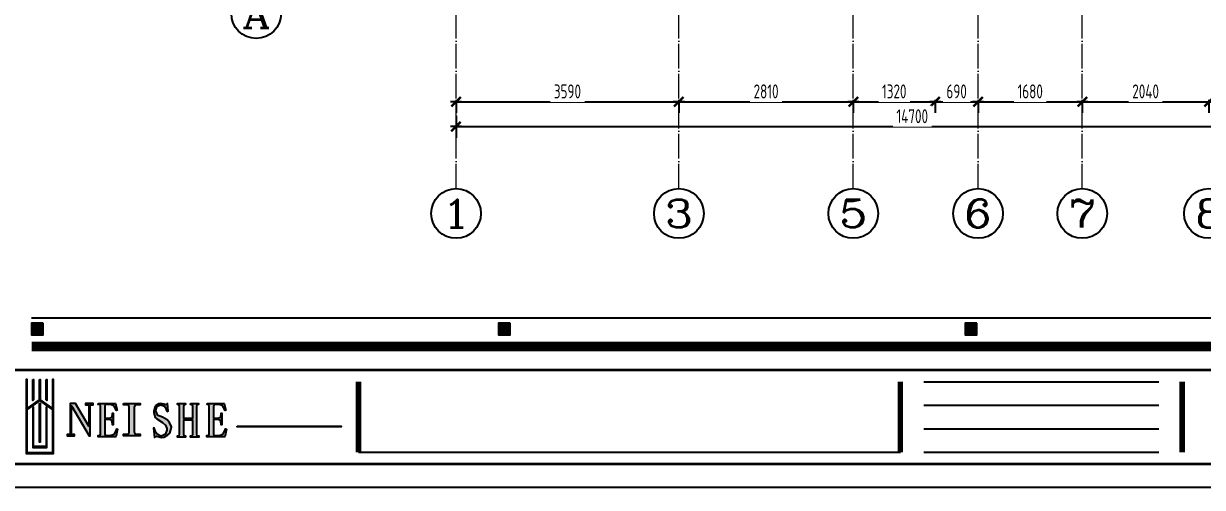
# Model space of a CAD drawing. Header units: inches. Extents: x -50945 to 250244, y -404780 to 18493.
# Drawn here: x 219088 to 238080, y -292400 to -284927 of the extents above; entities that cross this region are included whole.
import ezdxf
from ezdxf.enums import TextEntityAlignment as Align
from ezdxf.xclip import XClip

# ---------------------------------------------------------------- set-up
doc = ezdxf.new("R2010")
doc.units = ezdxf.units.IN
doc.header["$MEASUREMENT"] = 0
doc.header["$XCLIPFRAME"] = 2
doc.linetypes.add('DOTE', pattern=[2.42, 2, -0.2, 0.02, -0.2])
for name, color, linetype in [('15开关布置图-YJ', 2, 'Continuous'), ('AXIS', 1, 'Continuous'), ('AXIS_TEXT', 7, 'Continuous'), ('A图框', 7, 'Continuous'), ('D-ARCHI', 250, 'Continuous'), ('IRC-30-天花轮廓线', 30, 'Continuous'), ('外标注', 50, 'Continuous')]:
    doc.layers.add(name, color=color, linetype=linetype)
doc.layers.add('天棚材质标注', color=2, linetype='Continuous', lineweight=5)
doc.styles.add('_TCH_AXIS', font='COMPLEX', dxfattribs={"bigfont": 'GBCBIG'})
doc.styles.add('COMPLEX', font='COMPLEX')
doc.styles.add('HBA-DIMT', font='ARCHS.SHX', dxfattribs={"width": 0.8})
doc.dimstyles.new('HBA_40', dxfattribs={"dimscale": 50, "dimtxt": 2.5, "dimasz": 0.1, "dimexe": 2, "dimexo": 2.5, "dimgap": 0.6, "dimtad": 1, "dimdec": 0, "dimrnd": 5, "dimzin": 0, "dimtxsty": 'HBA-DIMT', "dimblk": 'HBA_DIMENSION_TICK', "dimblk1": 'HBA_DIMENSION_TICK', "dimblk2": 'HBA_DIMENSION_TICK', "dimcen": 0.125, "dimclrd": 44, "dimclre": 44, "dimclrt": 2, "dimadec": 0, "dimazin": 0, "dimtfac": 1, "dimtdec": 0, "dimtix": 1, "dimtmove": 1, "dimatfit": 3, "dimldrblk": 'HBA_Leader_Dot', "dimfxl": 0, "dimtvp": 1, "dimtfill": 1, "dimtolj": 1, "dimtzin": 0, "dimarcsym": 0})

# ---------------------------------------------------------------- blocks, each defined once
blk = doc.blocks.new('HBA_DIMENSION_TICK')
at = {"color": 0, "linetype": 'ByBlock'}
for p, q in [((-10, 0), (0, 0)), ((0, 0), (10, 0))]:
    blk.add_line(p, q, dxfattribs=at)
at = {"color": 50, "linetype": 'ByBlock'}
blk.add_solid([(-10, -7), (-7, -10), (7, 10), (10, 7)], dxfattribs=at)
blk = doc.blocks.new('*D949')
at = {"layer": 'Defpoints', "color": 0, "transparency": 16777216}
for p in [(226055, -285932), (229645, -285932), (229645, -286187)]:
    blk.add_point(p, dxfattribs=at)
at = {"layer": '外标注', "color": 44, "lineweight": -2, "transparency": 16777216}
for p, q in [((226055, -286157), (226055, -286367)), ((226064, -286187), (229636, -286187)), ((229645, -286157), (229645, -286367))]:
    blk.add_line(p, q, dxfattribs=at)
at = {"layer": '外标注', "color": 44, "lineweight": -2, "transparency": 16777216, "xscale": 9, "yscale": 9, "zscale": 9, "rotation": 180}
blk.add_blockref('HBA_DIMENSION_TICK', (226055, -286187), dxfattribs=at)
at = {"layer": '外标注', "color": 44, "lineweight": -2, "transparency": 16777216, "xscale": 9, "yscale": 9, "zscale": 9}
blk.add_blockref('HBA_DIMENSION_TICK', (229645, -286187), dxfattribs=at)
at = {"layer": '外标注', "color": 2, "transparency": 16777216, "insert": (227850, -286020), "char_height": 225, "attachment_point": 5, "style": 'HBA-DIMT', "bg_fill": 3, "box_fill_scale": 1.25, "bg_fill_color": 256, "bg_fill_true_color": 13158600, "bg_fill_transparency": 0}
blk.add_mtext('\\A1;3590', dxfattribs=at)
blk = doc.blocks.new('HBA_Leader_Dot')
at = {"color": 0, "linetype": 'ByBlock'}
blk.add_line((-5, 0), (-10, 0), dxfattribs=at)
at = {"color": 0, "linetype": 'ByBlock', "const_width": 5}
blk.add_lwpolyline([(-2.5, 0, 1), (2.5, 0, 1)], format="xyb", close=True, dxfattribs=at)
blk = doc.blocks.new('*D950')
at = {"layer": 'Defpoints', "color": 0, "transparency": 16777216}
for p in [(229645, -285932), (232455, -285932), (232455, -286187)]:
    blk.add_point(p, dxfattribs=at)
at = {"layer": '外标注', "color": 44, "lineweight": -2, "transparency": 16777216}
for p, q in [((229645, -286157), (229645, -286367)), ((229654, -286187), (232446, -286187)), ((232455, -286157), (232455, -286367))]:
    blk.add_line(p, q, dxfattribs=at)
at = {"layer": '外标注', "color": 44, "lineweight": -2, "transparency": 16777216, "xscale": 9, "yscale": 9, "zscale": 9, "rotation": 180}
blk.add_blockref('HBA_DIMENSION_TICK', (229645, -286187), dxfattribs=at)
at = {"layer": '外标注', "color": 44, "lineweight": -2, "transparency": 16777216, "xscale": 9, "yscale": 9, "zscale": 9}
blk.add_blockref('HBA_DIMENSION_TICK', (232455, -286187), dxfattribs=at)
at = {"layer": '外标注', "color": 2, "transparency": 16777216, "insert": (231050, -286020), "char_height": 225, "attachment_point": 5, "style": 'HBA-DIMT', "bg_fill": 3, "box_fill_scale": 1.25, "bg_fill_color": 256, "bg_fill_true_color": 13158600, "bg_fill_transparency": 0}
blk.add_mtext('\\A1;2810', dxfattribs=at)
blk = doc.blocks.new('*D951')
at = {"layer": 'Defpoints', "color": 0, "transparency": 16777216}
for p in [(232455, -285932), (233775, -285932), (233775, -286187)]:
    blk.add_point(p, dxfattribs=at)
at = {"layer": '外标注', "color": 44, "lineweight": -2, "transparency": 16777216}
for p, q in [((232455, -286157), (232455, -286367)), ((232464, -286187), (233766, -286187)), ((233775, -286157), (233775, -286367))]:
    blk.add_line(p, q, dxfattribs=at)
at = {"layer": '外标注', "color": 44, "lineweight": -2, "transparency": 16777216, "xscale": 9, "yscale": 9, "zscale": 9, "rotation": 180}
blk.add_blockref('HBA_DIMENSION_TICK', (232455, -286187), dxfattribs=at)
at = {"layer": '外标注', "color": 44, "lineweight": -2, "transparency": 16777216, "xscale": 9, "yscale": 9, "zscale": 9}
blk.add_blockref('HBA_DIMENSION_TICK', (233775, -286187), dxfattribs=at)
at = {"layer": '外标注', "color": 2, "transparency": 16777216, "insert": (233115, -286020), "char_height": 225, "attachment_point": 5, "style": 'HBA-DIMT', "bg_fill": 3, "box_fill_scale": 1.25, "bg_fill_color": 256, "bg_fill_true_color": 13158600, "bg_fill_transparency": 0}
blk.add_mtext('\\A1;1320', dxfattribs=at)
blk = doc.blocks.new('*D952')
at = {"layer": 'Defpoints', "color": 0, "transparency": 16777216}
for p in [(233775, -285932), (234465, -285932), (234465, -286187)]:
    blk.add_point(p, dxfattribs=at)
at = {"layer": '外标注', "color": 44, "lineweight": -2, "transparency": 16777216}
for p, q in [((233775, -286157), (233775, -286367)), ((233784, -286187), (234456, -286187)), ((234465, -286157), (234465, -286367))]:
    blk.add_line(p, q, dxfattribs=at)
at = {"layer": '外标注', "color": 44, "lineweight": -2, "transparency": 16777216, "xscale": 9, "yscale": 9, "zscale": 9, "rotation": 180}
blk.add_blockref('HBA_DIMENSION_TICK', (233775, -286187), dxfattribs=at)
at = {"layer": '外标注', "color": 44, "lineweight": -2, "transparency": 16777216, "xscale": 9, "yscale": 9, "zscale": 9}
blk.add_blockref('HBA_DIMENSION_TICK', (234465, -286187), dxfattribs=at)
at = {"layer": '外标注', "color": 2, "transparency": 16777216, "insert": (234120, -286020), "char_height": 225, "attachment_point": 5, "style": 'HBA-DIMT', "bg_fill": 3, "box_fill_scale": 1.25, "bg_fill_color": 256, "bg_fill_true_color": 13158600, "bg_fill_transparency": 0}
blk.add_mtext('\\A1;690', dxfattribs=at)
blk = doc.blocks.new('*D953')
at = {"layer": 'Defpoints', "color": 0, "transparency": 16777216}
for p in [(234465, -285932), (236145, -285932), (236145, -286187)]:
    blk.add_point(p, dxfattribs=at)
at = {"layer": '外标注', "color": 44, "lineweight": -2, "transparency": 16777216}
for p, q in [((234465, -286157), (234465, -286367)), ((234474, -286187), (236136, -286187)), ((236145, -286157), (236145, -286367))]:
    blk.add_line(p, q, dxfattribs=at)
at = {"layer": '外标注', "color": 44, "lineweight": -2, "transparency": 16777216, "xscale": 9, "yscale": 9, "zscale": 9, "rotation": 180}
blk.add_blockref('HBA_DIMENSION_TICK', (234465, -286187), dxfattribs=at)
at = {"layer": '外标注', "color": 44, "lineweight": -2, "transparency": 16777216, "xscale": 9, "yscale": 9, "zscale": 9}
blk.add_blockref('HBA_DIMENSION_TICK', (236145, -286187), dxfattribs=at)
at = {"layer": '外标注', "color": 2, "transparency": 16777216, "insert": (235305, -286020), "char_height": 225, "attachment_point": 5, "style": 'HBA-DIMT', "bg_fill": 3, "box_fill_scale": 1.25, "bg_fill_color": 256, "bg_fill_true_color": 13158600, "bg_fill_transparency": 0}
blk.add_mtext('\\A1;1680', dxfattribs=at)
blk = doc.blocks.new('*D954')
at = {"layer": 'Defpoints', "color": 0, "transparency": 16777216}
for p in [(236145, -285932), (238185, -285932), (238185, -286187)]:
    blk.add_point(p, dxfattribs=at)
at = {"layer": '外标注', "color": 44, "lineweight": -2, "transparency": 16777216}
for p, q in [((236145, -286157), (236145, -286367)), ((236154, -286187), (238176, -286187)), ((238185, -286157), (238185, -286367))]:
    blk.add_line(p, q, dxfattribs=at)
at = {"layer": '外标注', "color": 44, "lineweight": -2, "transparency": 16777216, "xscale": 9, "yscale": 9, "zscale": 9, "rotation": 180}
blk.add_blockref('HBA_DIMENSION_TICK', (236145, -286187), dxfattribs=at)
at = {"layer": '外标注', "color": 44, "lineweight": -2, "transparency": 16777216, "xscale": 9, "yscale": 9, "zscale": 9}
blk.add_blockref('HBA_DIMENSION_TICK', (238185, -286187), dxfattribs=at)
at = {"layer": '外标注', "color": 2, "transparency": 16777216, "insert": (237165, -286020), "char_height": 225, "attachment_point": 5, "style": 'HBA-DIMT', "bg_fill": 3, "box_fill_scale": 1.25, "bg_fill_color": 256, "bg_fill_true_color": 13158600, "bg_fill_transparency": 0}
blk.add_mtext('\\A1;2040', dxfattribs=at)
blk = doc.blocks.new('*D957')
at = {"layer": 'Defpoints', "color": 0, "transparency": 16777216}
for p in [(226055, -286187), (240755, -286187), (240755, -286587)]:
    blk.add_point(p, dxfattribs=at)
at = {"layer": '外标注', "color": 44, "lineweight": -2, "transparency": 16777216}
for p, q in [((226055, -286412), (226055, -286767)), ((226064, -286587), (240746, -286587)), ((240755, -286412), (240755, -286767))]:
    blk.add_line(p, q, dxfattribs=at)
at = {"layer": '外标注', "color": 44, "lineweight": -2, "transparency": 16777216, "xscale": 9, "yscale": 9, "zscale": 9, "rotation": 180}
blk.add_blockref('HBA_DIMENSION_TICK', (226055, -286587), dxfattribs=at)
at = {"layer": '外标注', "color": 44, "lineweight": -2, "transparency": 16777216, "xscale": 9, "yscale": 9, "zscale": 9}
blk.add_blockref('HBA_DIMENSION_TICK', (240755, -286587), dxfattribs=at)
at = {"layer": '外标注', "color": 2, "transparency": 16777216, "insert": (233405, -286420), "char_height": 225, "attachment_point": 5, "style": 'HBA-DIMT', "bg_fill": 3, "box_fill_scale": 1.25, "bg_fill_color": 256, "bg_fill_true_color": 13158600, "bg_fill_transparency": 0}
blk.add_mtext('\\A1;14700', dxfattribs=at)
blk = doc.blocks.new('_AXISO')
blk.add_circle((0, 0), 0.5)
at = {"layer": 'AXIS_TEXT', "style": 'COMPLEX', "width": 1.041667}
blk.add_attdef('A', text='', height=0.56, dxfattribs=at).set_placement((-0.25, -0.28), (0.25, -0.28), align=Align.FIT)
blk = doc.blocks.new('gegwe')
h = blk.add_hatch(color=9)
h.paths.add_polyline_path([(189652, -49616), (189652, -49028), (189629, -49028), (189629, -49617), (189269, -49867), (189269, -49028), (189267, -49028), (189246, -49028), (189246, -51182), (190039, -51182), (190039, -49027), (190014, -49027), (190014, -49865), (190014, -49868)])
h.paths.add_polyline_path([(190014, -49898), (190014, -51161), (189269, -51161), (189269, -49898), (189642, -49636)], flags=16)
h.paths.add_polyline_path([(189641, -49706), (189653, -49716), (189653, -50844), (189629, -50844), (189629, -49716)], flags=0)
h.paths.add_polyline_path([(189825, -49834), (189847, -49852), (189847, -51000), (189439, -51000), (189439, -49849), (189461, -49834), (189461, -50979), (189825, -50979)], flags=0)
h.paths.add_polyline_path([(189439, -49636), (189459, -49620), (189459, -49028), (189439, -49028)], flags=17)
h.paths.add_polyline_path([(189822, -49620), (189847, -49637), (189847, -49027), (189822, -49027)])
at = {"color": 9}
for points in [[(189267, -49028), (189246, -49028), (189246, -51182), (190039, -51182), (190039, -49027), (190014, -49027), (190014, -49865), (190014, -49868)], [(189269, -49867), (189269, -49028), (189267, -49028)], [(189269, -49867), (189629, -49617), (189629, -49028)], [(189439, -49028), (189459, -49028), (189459, -49620), (189439, -49636), (189439, -49028)], [(189629, -49028), (189650, -49028), (189652, -49028), (189652, -49616), (190014, -49868)], [(190014, -49898), (189642, -49636), (189269, -49898)], [(189641, -49706), (189653, -49716), (189653, -50844), (189629, -50844), (189629, -49716), (189641, -49706)], [(190014, -49898), (190014, -51161), (189269, -51161), (189269, -49898)], [(189439, -49849), (189439, -51000), (189847, -51000), (189847, -49852), (189825, -49834), (189825, -50979), (189461, -50979), (189461, -49834), (189461, -49834), (189439, -49849)]]:
    blk.add_lwpolyline(points, dxfattribs=at)
blk.add_lwpolyline([(189822, -49027), (189842, -49027), (189847, -49027), (189847, -49637), (189822, -49620), (189822, -49027)], close=True, dxfattribs=at)
blk = doc.blocks.new('gegeg')
at = {"layer": 'A图框'}
h = blk.add_hatch(color=256, dxfattribs=at)
h.dxf.hatch_style = 1
h.paths.add_polyline_path([(133887, -57733), (134062, -57733), (134062, -57558), (133887, -57558)])
h = blk.add_hatch(color=256, dxfattribs=at)
h.dxf.hatch_style = 1
h.paths.add_polyline_path([(140844, -57733), (141019, -57733), (141019, -57558), (140844, -57558)])
h = blk.add_hatch(color=256, dxfattribs=at)
h.dxf.hatch_style = 1
h.paths.add_polyline_path([(147800, -57733), (147975, -57733), (147975, -57558), (147800, -57558)])
for points in [[(134739, -58777), (134739, -59093), (134540, -58756), (134463, -58756), (134463, -59217), (134420, -59217), (134420, -59237), (134529, -59237), (134529, -59217), (134483, -59217), (134483, -58794), (134745, -59237), (134761, -59237), (134761, -58777), (134804, -58777), (134804, -58756), (134693, -58756), (134693, -58777)], [(134914, -59212), (134909, -59229), (134893, -59235), (134879, -59235), (134879, -59253), (135145, -59253), (135170, -59139), (135158, -59133), (135153, -59151), (135121, -59209), (135116, -59214), (135061, -59235), (135000, -59235), (134986, -59229), (134980, -59212), (134980, -58994), (135047, -58994), (135082, -59011), (135091, -59061), (135091, -59073), (135105, -59073), (135105, -58901), (135091, -58901), (135091, -58919), (135082, -58962), (135047, -58977), (134980, -58977), (134980, -58796), (134986, -58779), (135000, -58774), (135065, -58773), (135114, -58794), (135151, -58861), (135163, -58855), (135137, -58756), (134881, -58756), (134881, -58773), (134893, -58773), (134909, -58779), (134914, -58797)], [(135417, -58811), (135426, -58787), (135445, -58779), (135506, -58779), (135506, -58756), (135256, -58756), (135256, -58779), (135317, -58779), (135338, -58787), (135344, -58810), (135344, -59182), (135339, -59205), (135316, -59213), (135256, -59213), (135256, -59237), (135506, -59237), (135506, -59213), (135446, -59213), (135427, -59206), (135417, -59182)], [(135837, -59038), (135882, -59078), (135903, -59132), (135902, -59152), (135881, -59208), (135872, -59220), (135825, -59243), (135813, -59242), (135761, -59214), (135741, -59189), (135716, -59118), (135702, -59123), (135721, -59263), (135737, -59248), (135751, -59243), (135823, -59263), (135863, -59257), (135916, -59223), (135949, -59199), (135968, -59131), (135971, -59105), (135945, -59040), (135909, -59002), (135837, -58960), (135798, -58947), (135768, -58935), (135738, -58864), (135753, -58809), (135762, -58797), (135809, -58778), (135816, -58777), (135869, -58797), (135880, -58811), (135910, -58880), (135922, -58873), (135912, -58756), (135903, -58771), (135889, -58777), (135860, -58765), (135816, -58756), (135782, -58762), (135736, -58794), (135724, -58813), (135707, -58877), (135707, -58896), (135730, -58964), (135755, -58986)], [(136289, -59003), (136289, -59216), (136284, -59234), (136268, -59240), (136256, -59240), (136256, -59258), (136379, -59258), (136379, -59240), (136367, -59240), (136353, -59234), (136346, -59218), (136346, -58797), (136353, -58780), (136367, -58774), (136377, -58774), (136377, -58756), (136258, -58756), (136258, -58774), (136268, -58774), (136284, -58780), (136289, -58797), (136289, -58975), (136150, -58975), (136150, -58797), (136157, -58780), (136172, -58774), (136180, -58774), (136180, -58756), (136062, -58756), (136062, -58774), (136072, -58774), (136088, -58780), (136093, -58797), (136093, -59216), (136088, -59234), (136072, -59240), (136060, -59240), (136060, -59258), (136183, -59258), (136183, -59240), (136171, -59240), (136157, -59235), (136150, -59217), (136150, -59003)], [(136534, -59212), (136530, -59229), (136514, -59235), (136499, -59235), (136499, -59253), (136765, -59253), (136791, -59139), (136779, -59133), (136774, -59151), (136742, -59209), (136736, -59214), (136681, -59235), (136621, -59235), (136607, -59229), (136600, -59212), (136600, -58994), (136667, -58994), (136702, -59011), (136711, -59061), (136711, -59073), (136725, -59073), (136725, -58901), (136711, -58901), (136711, -58919), (136702, -58962), (136668, -58977), (136600, -58977), (136600, -58796), (136606, -58779), (136620, -58774), (136686, -58773), (136734, -58794), (136771, -58861), (136783, -58855), (136758, -58756), (136502, -58756), (136502, -58773), (136513, -58773), (136530, -58779), (136534, -58797)], [(138503, -59104), (138503, -59096), (136951, -59096), (136951, -59104)]]:
    blk.add_hatch(color=256, dxfattribs=at).paths.add_polyline_path(points)
for p, q in [((133887, -57482), (161887, -57482)), ((147184, -58433), (150684, -58433)), ((147184, -58783), (150684, -58783)), ((147184, -59133), (150684, -59133)), ((138761, -59483), (146834, -59483)), ((147184, -59483), (150684, -59483))]:
    blk.add_line(p, q, dxfattribs=at)
for points in [[(162587, -39218), (162587, -60008), (133187, -60008), (133187, -39218)], [(134062, -57558), (133887, -57558), (133887, -57733), (134062, -57733)], [(141019, -57558), (140844, -57558), (140844, -57733), (141019, -57733)], [(147975, -57558), (147800, -57558), (147800, -57733), (147975, -57733)], [(134739, -58777), (134739, -59093), (134540, -58756), (134463, -58756), (134463, -59217), (134420, -59217), (134420, -59237), (134529, -59237), (134529, -59217), (134483, -59217), (134483, -58794), (134745, -59237), (134761, -59237), (134761, -58777), (134804, -58777), (134804, -58756), (134693, -58756), (134693, -58777), (134739, -58777)], [(135256, -58756), (135506, -58756), (135506, -58779), (135445, -58779), (135426, -58787), (135417, -58811), (135417, -59182), (135427, -59206), (135446, -59213), (135506, -59213), (135506, -59237), (135256, -59237), (135256, -59213), (135316, -59213), (135339, -59205), (135344, -59182), (135344, -58810), (135338, -58787), (135317, -58779), (135256, -58779), (135256, -58756)], [(136951, -59096), (138503, -59096), (138503, -59104), (136951, -59104)]]:
    blk.add_lwpolyline(points, close=True, dxfattribs=at)
for points, const_width in [([(161887, -57908), (133887, -57908)], 140), ([(138761, -58433), (138761, -59483)], 84), ([(146834, -58433), (146834, -59483)], 84), ([(151034, -58433), (151034, -59483)], 84)]:
    blk.add_lwpolyline(points, dxfattribs=dict(at, const_width=const_width))
at = {"layer": 'A图框', "const_width": 42}
blk.add_lwpolyline([(133537, -58258), (162237, -58258), (162237, -59658), (133537, -59658)], close=True, dxfattribs=at)
at = {"layer": 'A图框'}
for points in [[(134882, -58756), (135137, -58756), (135163, -58855), (135151, -58861), (135116, -58798), (135112, -58793), (135065, -58773), (135000, -58774), (134986, -58779), (134980, -58796), (134980, -58977), (135047, -58977), (135082, -58962), (135091, -58919), (135091, -58901), (135105, -58901), (135105, -59073), (135091, -59073), (135091, -59061), (135082, -59011), (135047, -58994), (134980, -58994), (134980, -59212), (134986, -59229), (135000, -59235), (135061, -59235), (135116, -59214), (135121, -59209), (135153, -59151), (135158, -59133), (135170, -59139), (135145, -59253), (134879, -59253), (134879, -59235), (134893, -59235), (134909, -59229), (134914, -59212), (134914, -58797), (134909, -58779), (134893, -58773), (134881, -58773), (134881, -58756)], [(135910, -58880), (135922, -58873), (135912, -58756), (135903, -58771), (135889, -58777), (135860, -58765), (135816, -58756), (135782, -58762), (135736, -58794), (135724, -58813), (135707, -58877), (135707, -58896), (135730, -58964), (135755, -58986), (135837, -59038), (135882, -59078), (135903, -59132), (135902, -59152), (135881, -59208), (135872, -59220), (135825, -59243), (135813, -59242), (135761, -59214), (135741, -59189), (135716, -59118), (135702, -59123), (135721, -59263), (135737, -59248), (135751, -59243), (135823, -59263), (135863, -59257), (135916, -59223), (135949, -59199), (135968, -59131), (135971, -59105), (135945, -59040), (135909, -59002), (135837, -58960), (135798, -58947), (135768, -58935), (135738, -58864), (135753, -58809), (135762, -58797), (135809, -58778), (135816, -58777), (135869, -58797), (135880, -58811), (135910, -58880)], [(136258, -58756), (136377, -58756), (136377, -58774), (136367, -58774), (136353, -58780), (136346, -58797), (136346, -59218), (136353, -59234), (136367, -59240), (136379, -59240), (136379, -59258), (136256, -59258), (136256, -59240), (136268, -59240), (136284, -59234), (136289, -59216), (136289, -59003), (136150, -59003), (136150, -59217), (136157, -59235), (136171, -59240), (136183, -59240), (136183, -59258), (136060, -59258), (136060, -59240), (136072, -59240), (136088, -59234), (136093, -59216), (136093, -58797), (136088, -58780), (136072, -58774), (136062, -58774), (136062, -58756), (136180, -58756), (136180, -58774), (136172, -58774), (136157, -58780), (136150, -58797), (136150, -58975), (136289, -58975), (136289, -58797), (136284, -58780), (136268, -58774), (136258, -58774), (136258, -58756)], [(136502, -58756), (136758, -58756), (136783, -58855), (136771, -58861), (136736, -58798), (136732, -58793), (136686, -58773), (136620, -58774), (136606, -58779), (136600, -58796), (136600, -58977), (136668, -58977), (136702, -58962), (136711, -58919), (136711, -58901), (136725, -58901), (136725, -59073), (136711, -59073), (136711, -59061), (136702, -59011), (136667, -58994), (136600, -58994), (136600, -59212), (136607, -59229), (136621, -59235), (136681, -59235), (136736, -59214), (136742, -59209), (136774, -59151), (136779, -59133), (136791, -59139), (136765, -59253), (136499, -59253), (136499, -59235), (136514, -59235), (136530, -59229), (136534, -59212), (136534, -58797), (136530, -58779), (136513, -58773), (136502, -58773), (136502, -58756)]]:
    blk.add_lwpolyline(points, dxfattribs=at)
at = {"layer": '15开关布置图-YJ', "color": 2, "xscale": 0.5119999999988067, "yscale": 0.5119999999988067, "zscale": 0.5119999999988067}
blk.add_blockref('gegwe', (36914, -33299), dxfattribs=at)
blk = doc.blocks.new('thytyhy')
at = {"layer": 'D-ARCHI', "color": 251, "linetype": 'DOTE', "lineweight": 5, "ltscale": 200}
for p, q in [((283241.1, -275458.4), (262913.9, -275458.4)), ((283241.1, -276968.6), (262901.1, -276968.6)), ((283241.1, -280178.6), (262913.9, -280178.6)), ((283241.1, -283068.6), (262913.9, -283068.6))]:
    blk.add_line(p, q, dxfattribs=at)
at = {"layer": 'IRC-30-天花轮廓线'}
blk.add_leader([(271902.1, -279781.1), (261912.3, -279781.1)], dimstyle='HBA_40', override={"dimgap": 0.6, "dimtad": 0, "dimfxl": 5, "dimfxlon": 1}, dxfattribs=at)

msp = doc.modelspace()

# ---------------------------------------------------------------- block references
at = {"layer": 'AXIS'}
ref = msp.add_blockref('_AXISO', (222835.44, -284766.95), dxfattribs=dict(at, xscale=800, yscale=800, zscale=800))
ref.add_attrib('A', 'A', dxfattribs={"layer": 'AXIS_TEXT', "height": 452.55, "style": '_TCH_AXIS', "width": 1.166667}).set_placement((222609.17, -284993.23), (223061.72, -284993.23), align=Align.FIT)
ref = msp.add_blockref('_AXISO', (226055.24, -287986.95), dxfattribs=dict(at, xscale=800, yscale=800, zscale=800))
ref.add_attrib('A', '1', dxfattribs={"layer": 'AXIS_TEXT', "height": 452.55, "style": '_TCH_AXIS', "width": 2.333333}).set_placement((225828.97, -288213.23), (226281.52, -288213.23), align=Align.FIT)
ref = msp.add_blockref('_AXISO', (229644.94, -287986.95), dxfattribs=dict(at, xscale=800, yscale=800, zscale=800))
ref.add_attrib('A', '3', dxfattribs={"layer": 'AXIS_TEXT', "height": 452.55, "style": '_TCH_AXIS', "width": 1.5}).set_placement((229418.67, -288213.23), (229871.21, -288213.23), align=Align.FIT)
ref = msp.add_blockref('_AXISO', (232454.94, -287986.95), dxfattribs=dict(at, xscale=800, yscale=800, zscale=800))
ref.add_attrib('A', '5', dxfattribs={"layer": 'AXIS_TEXT', "height": 452.55, "style": '_TCH_AXIS', "width": 1.5}).set_placement((232228.67, -288213.23), (232681.21, -288213.23), align=Align.FIT)
ref = msp.add_blockref('_AXISO', (234464.94, -287986.95), dxfattribs=dict(at, xscale=800, yscale=800, zscale=800))
ref.add_attrib('A', '6', dxfattribs={"layer": 'AXIS_TEXT', "height": 452.55, "style": '_TCH_AXIS', "width": 1.5}).set_placement((234238.67, -288213.23), (234691.21, -288213.23), align=Align.FIT)
ref = msp.add_blockref('_AXISO', (236144.94, -287986.95), dxfattribs=dict(at, xscale=800, yscale=800, zscale=800))
ref.add_attrib('A', '7', dxfattribs={"layer": 'AXIS_TEXT', "height": 452.55, "style": '_TCH_AXIS', "width": 1.5}).set_placement((235918.67, -288213.23), (236371.21, -288213.23), align=Align.FIT)
ref = msp.add_blockref('_AXISO', (238184.94, -287986.95), dxfattribs=dict(at, xscale=800, yscale=800, zscale=800))
ref.add_attrib('A', '8', dxfattribs={"layer": 'AXIS_TEXT', "height": 452.55, "style": '_TCH_AXIS', "width": 1.5}).set_placement((237958.67, -288213.23), (238411.21, -288213.23), align=Align.FIT)
at = {"layer": '天棚材质标注', "color": 6}
ref = msp.add_blockref('thytyhy', (506903.69, -24929.52), dxfattribs=dict(at, rotation=270))
XClip(ref).set_block_clipping_path([(269957.9845054456, -283743.1788301187), (273015.3766991977, -274902.6180230899)])

# ---------------------------------------------------------------- dimensions: what is measured, and where the dimension line sits
at = {"layer": '外标注'}
dim = msp.add_linear_dim(base=(229644.94, -286186.95), p1=(226055.24, -285931.91), p2=(229644.94, -285931.91), dimstyle='HBA_40', override={"dimscale": 90, "dimfxl": 200, "dimfxlon": 1}, dxfattribs=at)
dim.commit()
dim.dimension.update_dxf_attribs({"geometry": '*D949', "text_midpoint": (227850.09, -286020.45)})

# ---------------------------------------------------------------- next in the draw order: dimensions: what is measured, and where the dimension line sits
dim = msp.add_linear_dim(base=(232454.94, -286186.95), p1=(229644.94, -285931.91), p2=(232454.94, -285931.91), dimstyle='HBA_40', override={"dimscale": 90, "dimfxl": 200, "dimfxlon": 1}, dxfattribs=at)
dim.commit()
dim.dimension.update_dxf_attribs({"geometry": '*D950', "text_midpoint": (231049.94, -286020.45)})

# ---------------------------------------------------------------- next in the draw order: dimensions: what is measured, and where the dimension line sits
dim = msp.add_linear_dim(base=(233774.94, -286186.95), p1=(232454.94, -285931.91), p2=(233774.94, -285931.91), dimstyle='HBA_40', override={"dimscale": 90, "dimfxl": 200, "dimfxlon": 1}, dxfattribs=at)
dim.commit()
dim.dimension.update_dxf_attribs({"geometry": '*D951', "text_midpoint": (233114.94, -286020.45)})

# ---------------------------------------------------------------- next in the draw order: dimensions: what is measured, and where the dimension line sits
dim = msp.add_linear_dim(base=(234464.94, -286186.95), p1=(233774.94, -285931.91), p2=(234464.94, -285931.91), dimstyle='HBA_40', override={"dimscale": 90, "dimfxl": 200, "dimfxlon": 1}, dxfattribs=at)
dim.commit()
dim.dimension.update_dxf_attribs({"geometry": '*D952', "text_midpoint": (234119.94, -286020.45)})

# ---------------------------------------------------------------- next in the draw order: dimensions: what is measured, and where the dimension line sits
dim = msp.add_linear_dim(base=(236144.94, -286186.95), p1=(234464.94, -285931.91), p2=(236144.94, -285931.91), dimstyle='HBA_40', override={"dimscale": 90, "dimfxl": 200, "dimfxlon": 1}, dxfattribs=at)
dim.commit()
dim.dimension.update_dxf_attribs({"geometry": '*D953', "text_midpoint": (235304.94, -286020.45)})

# ---------------------------------------------------------------- next in the draw order: dimensions: what is measured, and where the dimension line sits
dim = msp.add_linear_dim(base=(238184.94, -286186.95), p1=(236144.94, -285931.91), p2=(238184.94, -285931.91), dimstyle='HBA_40', override={"dimscale": 90, "dimfxl": 200, "dimfxlon": 1}, dxfattribs=at)
dim.commit()
dim.dimension.update_dxf_attribs({"geometry": '*D954', "text_midpoint": (237164.94, -286020.45)})

# ---------------------------------------------------------------- next in the draw order: dimensions: what is measured, and where the dimension line sits
dim = msp.add_linear_dim(base=(240755.24, -286586.95), p1=(226055.24, -286186.95), p2=(240755.24, -286186.95), dimstyle='HBA_40', override={"dimscale": 90, "dimfxl": 200, "dimfxlon": 1}, dxfattribs=at)
dim.commit()
dim.dimension.update_dxf_attribs({"geometry": '*D957', "text_midpoint": (233405.24, -286420.45)})

# ---------------------------------------------------------------- next in the draw order: linework, layer by layer
at = {"layer": 'D-ARCHI', "color": 251, "linetype": 'DOTE', "lineweight": 5, "ltscale": 200}
for p, q in [((226055.24, -287586.95), (226055.24, -272638.38)), ((234464.94, -287586.95), (234464.94, -272638.38)), ((236144.94, -287586.95), (236144.94, -272638.38)), ((229644.94, -287586.95), (229644.94, -281258.62)), ((232454.94, -287586.95), (232454.94, -281258.62))]:
    msp.add_line(p, q, dxfattribs=at)

# ---------------------------------------------------------------- next in the draw order: block references
at = {"layer": '15开关布置图-YJ', "color": 2, "xscale": 1.081091401797356, "yscale": 1.081091401797356, "zscale": 1.081091401797356}
msp.add_blockref('gegeg', (74472.26, -227526.41), dxfattribs=at)

doc.saveas('drawing.dxf')
